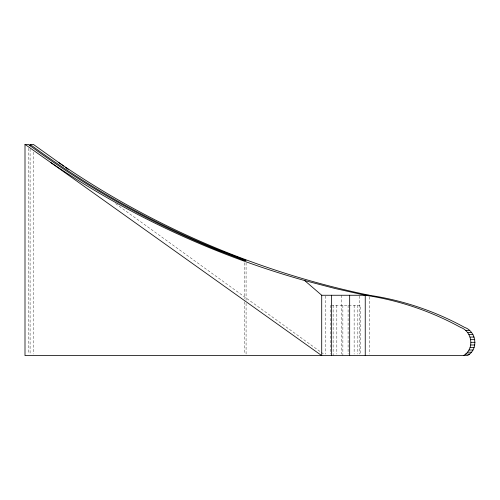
<?xml version="1.0" encoding="UTF-8"?>
<svg xmlns="http://www.w3.org/2000/svg" width="500" height="500" viewBox="0 0 500 500"><rect width="100%" height="100%" fill="white"/><g stroke="black" fill="none" stroke-linecap="round" stroke-linejoin="round"><path stroke-width="0.38" stroke-dasharray="2.5 1.88" d="M331.25 305.312L360.337 305.312L360.337 354.05M115.606 203.644L320.65 351.938M321.287 352.394L323.819 354.225M369.25 296.806L369.25 354.05M359.331 296.031L359.331 354.05M357.837 305.312L357.837 354.05M354.137 305.312L354.137 354.05M348.094 305.312L348.094 354.05M342.869 305.312L342.869 355.6M341.3 295.256L341.3 354.05M336.825 305.312L336.825 354.05M333.125 305.312L333.125 355.6M330.625 305.312L330.625 354.05M325.719 296.031L325.719 354.05M246.081 262.794L246.081 300.225M246.081 303.344L246.081 354.038M244.256 262.794L244.256 298.669M244.256 301.788L244.256 354.038M33.369 152.194L33.369 354.038M30.094 149.075L30.094 354.038M28.269 148.3L28.269 354.038"/><path stroke-width="0.75" d="M463.425 355.6C474.756 349.487 472.506 331.413 460.544 327.375A296.681 289.619 -90 0 0 365.244 295.256L334.831 288.45L304.662 280.556A897.113 880.194 86.8 0 1 50.637 162.45L25 144.4L25 355.6L467.431 355.6C478.7 349.525 476.606 331.369 464.55 327.375A296.681 289.619 90 0 0 369.25 295.256A897.113 870.706 -87.5 0 1 58.644 162.45L33.369 144.4L30.094 144.4L30.094 145.963M25 144.4L28.269 144.4A896.794 875.45 90 0 0 218.062 250.419L244.256 260.45L246.081 260.45L219.887 250.419A896.794 875.45 -90 0 1 30.094 144.4M304.662 280.556L321.712 295.256L369.25 295.256M465.581 330.556L469.588 330.556M467.45 332.438L471.456 332.438M468.963 334.631L472.969 334.631M470.081 337.056L474.087 337.056M470.763 339.644L474.769 339.644M470.994 342.319L475 342.319M470.763 344.988L474.769 344.988M470.081 347.581L474.087 347.581M468.963 350.006L472.969 350.006M467.45 352.194L471.456 352.194M465.581 354.081L469.588 354.081M50.637 162.45L321.712 355.6L321.712 295.256M58.644 162.45L63.706 166.112M65.606 167.488L68.138 169.319M365.244 295.256L365.244 355.6M349.663 295.256L349.663 355.6M331.631 295.256L331.631 355.6"/></g></svg>
